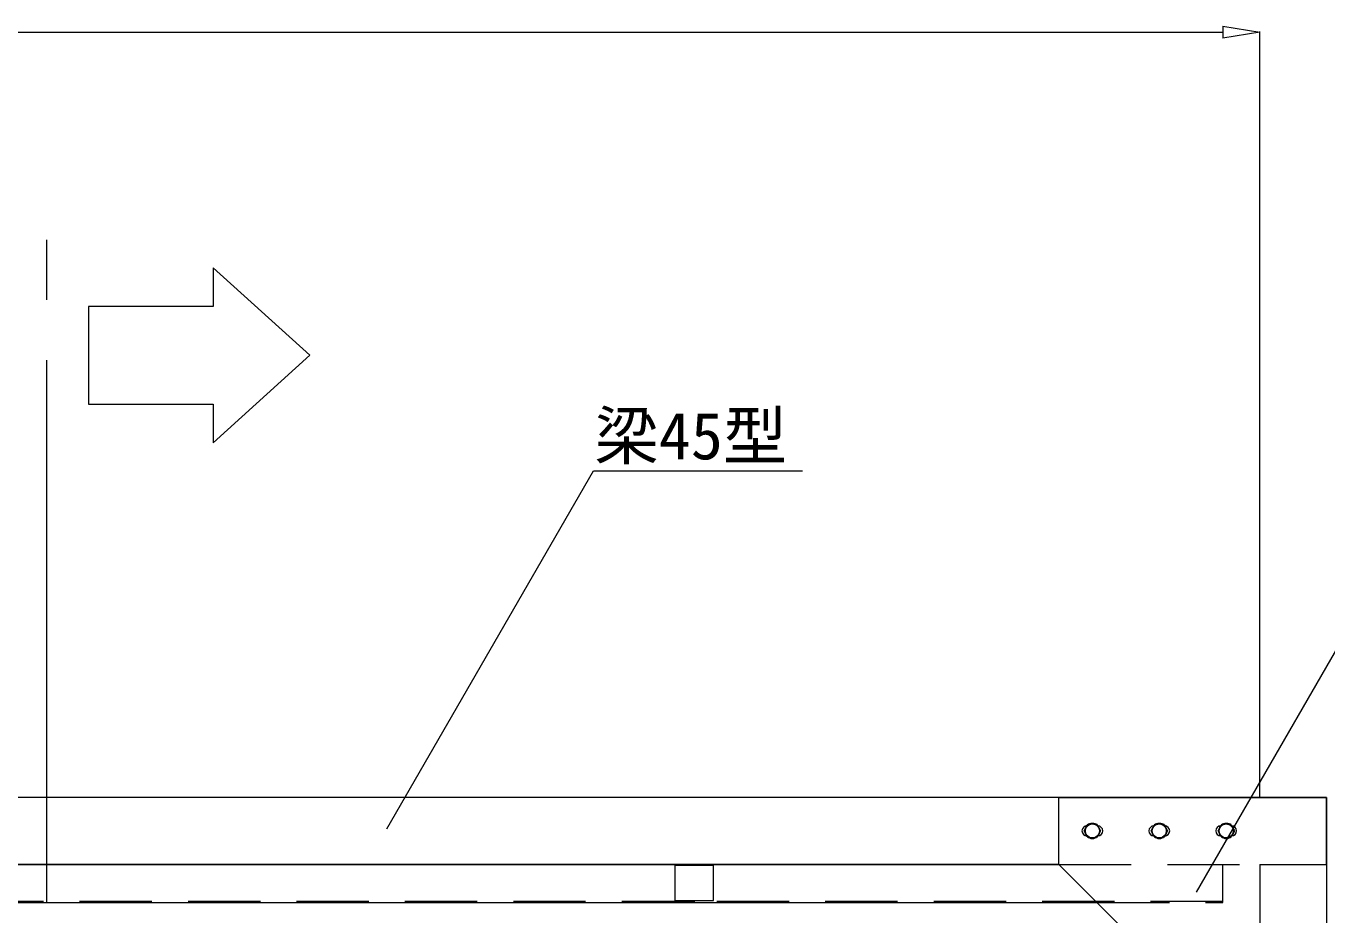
# Model space of a CAD drawing. Units: millimetres, scale not verified. Extents: x -10062 to 10062, y -16938 to 16938.
# Drawn here: x -2956 to -1012, y -9451 to -8123 of the extents above; entities that cross this region are included whole.
import ezdxf
from ezdxf.enums import TextEntityAlignment as Align

# ---------------------------------------------------------------- set-up
doc = ezdxf.new("R2010")
doc.units = ezdxf.units.MM
doc.header["$LTSCALE"] = 90
doc.linetypes.add('CHAIN2', pattern=[12, 9, -1, 1, -1])
doc.linetypes.add('DASHED1', pattern=[1.8, 1.2, -0.6])
for name, color, linetype, lineweight in [('0-6_ﾎﾞﾙﾄ類', 134, 'Continuous', 18), ('0-C_寸法', 134, 'Continuous', 18), ('1-6_通芯', 134, 'CHAIN2', 18), ('1-A_標準柱', 134, 'Continuous', 18), ('1-B_文字', 134, 'Continuous', 18), ('1-E_梁45', 134, 'Continuous', 18)]:
    doc.layers.add(name, color=color, linetype=linetype, lineweight=lineweight)
doc.styles.add('ＭＳ ゴシック', font='')
doc.styles.get('ＭＳ ゴシック').set_extended_font_data('MS Gothic')

msp = doc.modelspace()

# ---------------------------------------------------------------- linework, layer by layer
at = {"layer": '0-6_ﾎﾞﾙﾄ類'}
for points in [[(-1356.43, -9315), (-1350.38, -9325.5), (-1356.43, -9336), (-1368.56, -9336), (-1374.62, -9325.5), (-1368.56, -9315)], [(-1256.44, -9315), (-1250.38, -9325.5), (-1256.44, -9336), (-1268.56, -9336), (-1274.62, -9325.5), (-1268.56, -9315)], [(-1156.44, -9315), (-1150.38, -9325.5), (-1156.44, -9336), (-1168.56, -9336), (-1174.63, -9325.5), (-1168.56, -9315)]]:
    msp.add_lwpolyline(points, close=True, dxfattribs=at)
for centre in [(-1362.5, -9325.5), (-1262.5, -9325.5), (-1162.5, -9325.5)]:
    msp.add_circle(centre, 10.5, dxfattribs=at)
for centre, radius, start, end in [((-1362.5, -9325.5), 11.35, 127.685, 172.315), ((-1362.5, -9325.5), 11.35, 187.685, 232.315), ((-1362.5, -9325.5), 11, 132.659, 167.341), ((-1362.5, -9325.5), 11, 192.659, 227.341), ((-1362.5, -9325.5), 11.35, 67.685, 112.315), ((-1362.5, -9325.5), 11, 72.659, 107.341), ((-1362.5, -9325.5), 11.35, 7.685, 52.315), ((-1362.5, -9325.5), 11.35, 307.685, 352.315), ((-1362.5, -9325.5), 11, 12.659, 47.341), ((-1362.5, -9325.5), 11, 312.659, 347.341), ((-1262.5, -9325.5), 11.35, 127.685, 172.315), ((-1262.5, -9325.5), 11.35, 187.685, 232.315), ((-1262.5, -9325.5), 11, 132.659, 167.341), ((-1262.5, -9325.5), 11, 192.659, 227.341), ((-1262.5, -9325.5), 11.35, 67.685, 112.315), ((-1262.5, -9325.5), 11, 72.659, 107.341), ((-1262.5, -9325.5), 11.35, 7.685, 52.315), ((-1262.5, -9325.5), 11.35, 307.685, 352.315), ((-1262.5, -9325.5), 11, 12.659, 47.341), ((-1262.5, -9325.5), 11, 312.659, 347.341), ((-1162.5, -9325.5), 11.35, 127.685, 172.315), ((-1162.5, -9325.5), 11.35, 187.685, 232.315), ((-1162.5, -9325.5), 11, 132.659, 167.341), ((-1162.5, -9325.5), 11, 192.659, 227.341), ((-1162.5, -9325.5), 11.35, 67.685, 112.315), ((-1162.5, -9325.5), 11, 72.659, 107.341), ((-1162.5, -9325.5), 11.35, 7.685, 52.315), ((-1162.5, -9325.5), 11.35, 307.685, 352.315), ((-1162.5, -9325.5), 11, 12.659, 47.341), ((-1162.5, -9325.5), 11, 312.659, 347.341), ((-1362.5, -9325.5), 11.35, 247.685, 292.315), ((-1362.5, -9325.5), 11, 252.659, 287.341), ((-1262.5, -9325.5), 11.35, 247.685, 292.315), ((-1262.5, -9325.5), 11, 252.659, 287.341), ((-1162.5, -9325.5), 11.35, 247.685, 292.315), ((-1162.5, -9325.5), 11, 252.659, 287.341)]:
    msp.add_arc(centre, radius, start, end, dxfattribs=at)
at = {"layer": '0-C_寸法'}
for p, q in [((-1167.5, -8123.34), (-1112.5, -8132.5)), ((-1167.5, -8123.34), (-1167.5, -8141.67)), ((-5557.5, -8132.5), (-1167.5, -8132.5)), ((-1112.5, -8132.5), (-1167.5, -8141.67)), ((-1112.5, -9274.5), (-1112.5, -8131.5))]:
    msp.add_line(p, q, dxfattribs=at)
at = {"layer": '1-6_通芯'}
msp.add_line((-2924.5, -9432.5), (-2924.5, -8404.93), dxfattribs=at)
at = {"layer": '1-A_標準柱', "linetype": 'DASHED1'}
for q in [(-1112.5, -9675.5), (-1012.5, -9375.5)]:
    msp.add_line((-1112.5, -9375.5), q, dxfattribs=at)
at = {"layer": '1-A_標準柱'}
msp.add_lwpolyline([(-1412.5, -9275.5), (-1012.5, -9275.5), (-1012.5, -9675.5), (-1112.5, -9675.5), (-1412.5, -9375.5)], close=True, dxfattribs=at)
for centre, start, end in [((-1370.5, -9325.5), 90.3581, 269.6419), ((-1354.5, -9325.5), 270.3581, 89.6419), ((-1270.5, -9325.5), 90.3581, 269.6419), ((-1254.5, -9325.5), 270.3581, 89.6419), ((-1170.5, -9325.5), 90.3581, 269.6419), ((-1154.5, -9325.5), 270.3581, 89.6419)]:
    msp.add_arc(centre, 7.5, start, end, dxfattribs=at)
at = {"layer": '1-B_文字'}
msp.add_line((-2107.22, -8787.5), (-1795.72, -8787.5), dxfattribs=at)
for points in [[(-1206.72, -9416.71), (-612.5, -8387.5), (-612.14, -8387.5)], [(-2416.38, -9322.38), (-2107.57, -8787.5), (-2107.22, -8787.5)]]:
    msp.add_lwpolyline(points, dxfattribs=at)
msp.add_lwpolyline([(-2531.34, -8615.04), (-2675.75, -8484.27), (-2675.75, -8542.17), (-2862.4, -8542.17), (-2862.4, -8688.19), (-2675.75, -8688.19), (-2675.75, -8746.08)], close=True, dxfattribs=at)
at = {"layer": '1-E_梁45'}
for p, q in [((-5312.5, -9375.5), (-1412.5, -9375.5)), ((-1957.5, -9375.5), (-5312.5, -9375.5)), ((-1928.5, -9377.1), (-1986.5, -9377.1)), ((-1412.5, -9375.5), (-1957.5, -9375.5))]:
    msp.add_line(p, q, dxfattribs=at)
at = {"layer": '1-E_梁45', "linetype": 'DASHED1'}
for p, q in [((-1412.5, -9375.5), (-1012.5, -9375.5)), ((-1957.5, -9430.9), (-5557.5, -9430.9)), ((-1167.5, -9430.9), (-1957.5, -9430.9))]:
    msp.add_line(p, q, dxfattribs=at)
at = {"layer": '1-E_梁45'}
for points in [[(-1012.5, -9375.5), (-1012.5, -9275.5), (-5712.5, -9275.5), (-5712.5, -9375.5)], [(-5369.5, -9432.5), (-1957.5, -9432.5), (-1957.5, -9429.5)], [(-1957.5, -9429.5), (-1957.5, -9432.5), (-1355.5, -9432.5)]]:
    msp.add_lwpolyline(points, dxfattribs=at)
msp.add_lwpolyline([(-1986.5, -9429.5), (-1928.5, -9429.5), (-1928.5, -9375.5), (-1986.5, -9375.5)], close=True, dxfattribs=at)
at = {"layer": '1-E_梁45', "linetype": 'DASHED1'}
msp.add_lwpolyline([(-1355.5, -9432.5), (-1167.5, -9432.5), (-1167.5, -9375.5)], dxfattribs=at)

# ---------------------------------------------------------------- texts
at = {"layer": '1-B_文字', "style": 'ＭＳ ゴシック'}
msp.add_text('梁45型', height=70.38, dxfattribs=at).set_placement((-2106.22, -8791.6), align=Align.BOTTOM_LEFT)

doc.saveas('drawing.dxf')
